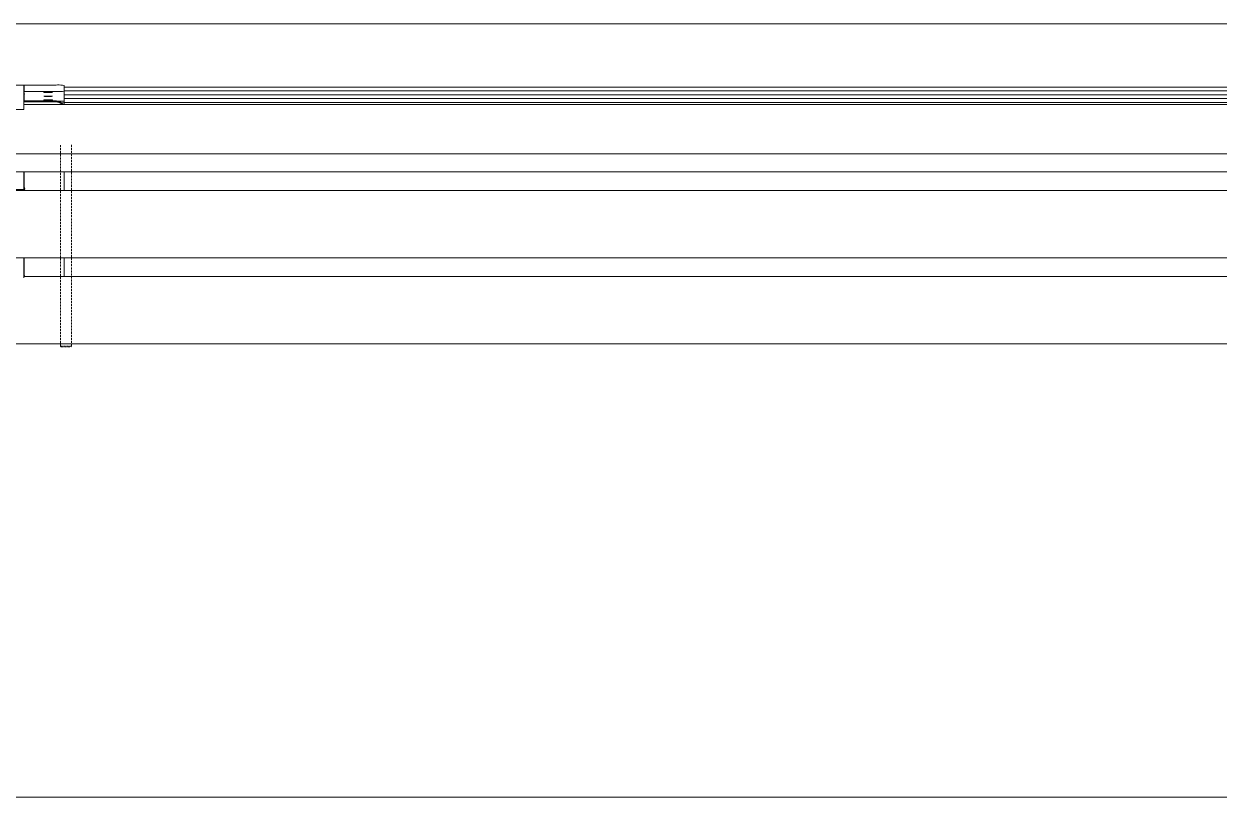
# Model space of a CAD drawing. Header units: millimetres. Extents: x -213 to 4577, y -424 to 2634.
# Drawn here: x 199 to 943, y 2153 to 2634 of the extents above; entities that cross this region are included whole.
import ezdxf

# ---------------------------------------------------------------- set-up
doc = ezdxf.new("R2010")
doc.units = ezdxf.units.MM
doc.linetypes.add('HIDDEN', pattern=[1.905, 1.27, -0.635])
doc.layers.add('ZANO_R', color=7, linetype='Continuous', lineweight=0)
doc.layers.add('ZANO_R_przerywana', color=7, linetype='HIDDEN', lineweight=0)

msp = doc.modelspace()

# ---------------------------------------------------------------- linework, layer by layer
at = {"layer": 'ZANO_R'}
for p, q in [((142.17, 2634.21), (1936.17, 2634.21)), ((189.17, 2596.2), (199.17, 2596.2)), ((199.17, 2596.2), (199.17, 2583.59)), ((199.37, 2596.03), (199.17, 2596.02)), ((219.17, 2596.2), (199.37, 2596.2)), ((199.37, 2596.2), (199.37, 2592.21)), ((220.17, 2596.23), (219.17, 2596.2)), ((221.18, 2596.22), (220.17, 2596.23)), ((222.18, 2596.18), (221.18, 2596.22)), ((223.18, 2596.1), (222.18, 2596.18)), ((224.17, 2595.99), (223.18, 2596.1)), ((224.17, 2592), (224.17, 2595.99)), ((199.37, 2592.03), (199.17, 2592.02)), ((199.17, 2590.79), (199.38, 2590.78)), ((199.37, 2590.16), (199.17, 2590.16)), ((199.37, 2587.8), (199.17, 2587.8)), ((219.17, 2592.21), (199.37, 2592.21)), ((199.37, 2592.21), (199.37, 2592.09)), ((199.37, 2592.09), (199.54, 2592.08)), ((199.54, 2592.04), (199.37, 2592.03)), ((199.37, 2590.72), (199.37, 2590.78)), ((199.46, 2590.72), (199.37, 2590.72)), ((199.37, 2590.72), (199.37, 2586.27)), ((199.38, 2590.78), (199.59, 2590.77)), ((199.54, 2590.73), (199.46, 2590.72)), ((199.54, 2592.08), (199.58, 2592.08)), ((199.58, 2592.04), (199.54, 2592.04)), ((199.58, 2590.73), (199.54, 2590.73)), ((199.58, 2592.08), (199.62, 2592.07)), ((199.62, 2592.05), (199.58, 2592.04)), ((199.6, 2590.74), (199.58, 2590.73)), ((199.59, 2590.77), (199.61, 2590.76)), ((199.63, 2590.74), (199.6, 2590.74)), ((199.61, 2590.76), (199.62, 2590.76)), ((199.62, 2592.07), (199.63, 2592.07)), ((199.63, 2592.05), (199.62, 2592.05)), ((199.62, 2590.76), (199.63, 2590.76)), ((199.63, 2592.07), (199.64, 2592.07)), ((199.64, 2592.05), (199.63, 2592.05)), ((199.63, 2590.76), (199.64, 2590.76)), ((199.64, 2590.74), (199.63, 2590.74)), ((199.64, 2592.07), (199.64, 2592.07)), ((199.64, 2592.07), (199.65, 2592.07)), ((199.65, 2592.05), (199.64, 2592.05)), ((199.64, 2592.05), (199.64, 2592.05)), ((199.64, 2590.76), (199.65, 2590.76)), ((199.65, 2590.74), (199.64, 2590.74)), ((199.65, 2592.07), (199.65, 2592.07)), ((199.65, 2592.07), (199.65, 2592.07)), ((199.65, 2592.07), (199.65, 2592.07)), ((199.65, 2592.07), (199.66, 2592.06)), ((199.66, 2592.05), (199.65, 2592.05)), ((199.65, 2592.05), (199.65, 2592.05)), ((199.65, 2592.05), (199.65, 2592.05)), ((199.65, 2592.05), (199.65, 2592.05)), ((199.65, 2590.76), (199.65, 2590.76)), ((199.65, 2590.76), (199.65, 2590.76)), ((199.65, 2590.76), (199.65, 2590.76)), ((199.65, 2590.76), (199.66, 2590.76)), ((199.66, 2590.74), (199.65, 2590.74)), ((199.65, 2590.74), (199.65, 2590.74)), ((199.65, 2590.74), (199.65, 2590.74)), ((199.66, 2592.06), (199.66, 2592.06)), ((199.66, 2592.06), (199.66, 2592.06)), ((199.66, 2592.06), (199.66, 2592.06)), ((199.66, 2592.06), (199.66, 2592.06)), ((199.66, 2592.06), (199.66, 2592.06)), ((199.66, 2592.06), (199.66, 2592.06)), ((199.66, 2592.06), (199.66, 2592.06)), ((199.66, 2592.06), (199.66, 2592.06)), ((199.66, 2592.06), (199.66, 2592.06)), ((199.66, 2592.06), (199.66, 2592.06)), ((199.66, 2592.06), (199.66, 2592.06)), ((199.66, 2592.06), (199.66, 2592.06)), ((199.66, 2592.06), (199.66, 2592.06)), ((199.66, 2592.06), (199.66, 2592.06)), ((199.66, 2592.06), (199.66, 2592.06)), ((199.66, 2592.06), (199.66, 2592.06)), ((199.66, 2592.06), (199.66, 2592.06)), ((199.66, 2592.06), (199.66, 2592.06)), ((199.66, 2592.06), (199.66, 2592.06)), ((199.66, 2592.06), (199.66, 2592.06)), ((199.66, 2592.06), (199.66, 2592.06)), ((199.66, 2592.06), (199.66, 2592.06)), ((199.66, 2592.06), (199.66, 2592.06)), ((199.66, 2592.06), (199.66, 2592.06)), ((199.66, 2592.06), (199.66, 2592.06)), ((199.66, 2592.06), (199.66, 2592.06)), ((199.66, 2592.06), (199.66, 2592.06)), ((199.66, 2592.06), (199.66, 2592.06)), ((199.66, 2592.06), (199.66, 2592.06)), ((199.66, 2592.06), (199.66, 2592.06)), ((199.66, 2592.06), (199.66, 2592.06)), ((199.66, 2592.06), (199.66, 2592.06)), ((199.66, 2592.06), (199.66, 2592.06)), ((199.66, 2592.06), (199.66, 2592.06)), ((199.66, 2592.06), (199.66, 2592.06)), ((199.66, 2592.06), (199.66, 2592.05)), ((199.66, 2592.05), (199.66, 2592.05)), ((199.66, 2592.05), (199.66, 2592.05)), ((199.66, 2590.76), (199.66, 2590.76)), ((199.66, 2590.76), (199.66, 2590.75)), ((199.66, 2590.75), (199.66, 2590.75)), ((199.66, 2590.75), (199.66, 2590.75)), ((199.66, 2590.75), (199.66, 2590.75)), ((199.66, 2590.75), (199.66, 2590.75)), ((199.66, 2590.75), (199.66, 2590.75)), ((199.66, 2590.75), (199.66, 2590.75)), ((199.66, 2590.75), (199.66, 2590.75)), ((199.66, 2590.75), (199.66, 2590.75)), ((199.66, 2590.75), (199.66, 2590.75)), ((199.66, 2590.75), (199.66, 2590.75)), ((199.66, 2590.75), (199.66, 2590.75)), ((199.66, 2590.75), (199.66, 2590.75)), ((199.66, 2590.75), (199.66, 2590.75)), ((199.66, 2590.75), (199.66, 2590.75)), ((199.66, 2590.75), (199.66, 2590.75)), ((199.66, 2590.75), (199.66, 2590.75)), ((199.66, 2590.75), (199.66, 2590.75)), ((199.66, 2590.75), (199.66, 2590.75)), ((199.66, 2590.75), (199.66, 2590.75)), ((199.66, 2590.75), (199.66, 2590.75)), ((199.66, 2590.75), (199.66, 2590.75)), ((199.66, 2590.75), (199.66, 2590.75)), ((199.66, 2590.75), (199.66, 2590.75)), ((199.66, 2590.75), (199.66, 2590.75)), ((199.66, 2590.75), (199.66, 2590.75)), ((199.66, 2590.75), (199.66, 2590.75)), ((199.66, 2590.75), (199.66, 2590.75)), ((199.66, 2590.75), (199.66, 2590.75)), ((199.66, 2590.75), (199.66, 2590.75)), ((199.66, 2590.75), (199.66, 2590.75)), ((199.66, 2590.75), (199.66, 2590.75)), ((199.66, 2590.75), (199.66, 2590.75)), ((199.66, 2590.75), (199.66, 2590.75)), ((199.66, 2590.75), (199.66, 2590.75)), ((199.66, 2590.75), (199.66, 2590.75)), ((199.66, 2590.75), (199.66, 2590.75)), ((199.66, 2590.75), (199.66, 2590.75)), ((199.66, 2590.75), (199.66, 2590.75)), ((199.66, 2590.75), (199.66, 2590.75)), ((199.66, 2590.75), (199.66, 2590.75)), ((199.66, 2590.75), (199.66, 2590.75)), ((199.66, 2590.75), (199.66, 2590.75)), ((199.66, 2590.75), (199.66, 2590.75)), ((199.66, 2590.75), (199.66, 2590.75)), ((199.66, 2590.75), (199.66, 2590.75)), ((199.66, 2590.75), (199.66, 2590.74)), ((199.66, 2590.74), (199.66, 2590.74)), ((199.66, 2590.74), (199.66, 2590.74)), ((211.47, 2591.61), (211.47, 2591.62)), ((211.47, 2591.62), (211.47, 2591.62)), ((211.47, 2591.62), (211.47, 2591.62)), ((211.47, 2591.62), (211.47, 2591.62)), ((211.47, 2591.62), (211.47, 2591.62)), ((211.47, 2591.62), (211.47, 2591.62)), ((211.47, 2591.62), (211.47, 2591.62)), ((211.47, 2591.62), (211.47, 2591.62)), ((211.47, 2591.62), (211.47, 2591.62)), ((211.47, 2591.62), (211.47, 2591.62)), ((211.47, 2591.62), (211.48, 2591.62)), ((211.48, 2591.61), (211.47, 2591.61)), ((211.47, 2591.61), (211.47, 2591.61)), ((211.47, 2591.61), (211.47, 2591.61)), ((211.47, 2591.61), (211.47, 2591.61)), ((211.47, 2591.61), (211.47, 2591.61)), ((211.47, 2591.61), (211.47, 2591.61)), ((211.47, 2591.61), (211.47, 2591.61)), ((211.47, 2589.25), (211.47, 2589.26)), ((211.47, 2589.26), (211.47, 2589.26)), ((211.47, 2589.26), (211.48, 2589.26)), ((211.48, 2589.25), (211.47, 2589.25)), ((211.47, 2589.25), (211.47, 2589.25)), ((211.47, 2589.25), (211.47, 2589.25)), ((211.47, 2589.25), (211.47, 2589.25)), ((211.47, 2589.25), (211.47, 2589.25)), ((211.47, 2589.25), (211.47, 2589.25)), ((211.47, 2589.25), (211.47, 2589.25)), ((211.47, 2589.25), (211.47, 2589.25)), ((211.47, 2589.25), (211.47, 2589.25)), ((211.47, 2589.25), (211.47, 2589.25)), ((211.47, 2589.25), (211.47, 2589.25)), ((211.47, 2589.25), (211.47, 2589.25)), ((211.47, 2589.25), (211.47, 2589.25)), ((211.47, 2589.25), (211.47, 2589.25)), ((211.47, 2589.25), (211.47, 2589.25)), ((211.48, 2591.62), (211.48, 2591.63)), ((211.48, 2591.63), (211.48, 2591.63)), ((211.48, 2591.63), (211.48, 2591.63)), ((211.48, 2591.63), (211.49, 2591.63)), ((211.48, 2591.62), (211.48, 2591.62)), ((211.48, 2591.62), (211.48, 2591.62)), ((211.48, 2591.62), (211.48, 2591.62)), ((211.48, 2591.62), (211.48, 2591.62)), ((211.48, 2591.62), (211.48, 2591.62)), ((211.48, 2591.6), (211.48, 2591.61)), ((211.48, 2591.61), (211.48, 2591.61)), ((211.48, 2591.61), (211.48, 2591.61)), ((211.48, 2591.61), (211.48, 2591.61)), ((211.48, 2591.61), (211.48, 2591.61)), ((211.48, 2591.61), (211.48, 2591.61)), ((211.48, 2591.61), (211.48, 2591.61)), ((211.48, 2591.61), (211.48, 2591.61)), ((211.49, 2591.6), (211.48, 2591.6)), ((211.48, 2589.26), (211.48, 2589.26)), ((211.48, 2589.26), (211.48, 2589.26)), ((211.48, 2589.26), (211.48, 2589.26)), ((211.48, 2589.26), (211.48, 2589.26)), ((211.48, 2589.26), (211.48, 2589.26)), ((211.48, 2589.26), (211.48, 2589.26)), ((211.48, 2589.26), (211.48, 2589.26)), ((211.48, 2589.26), (211.48, 2589.26)), ((211.48, 2589.26), (211.49, 2589.26)), ((211.48, 2589.24), (211.48, 2589.25)), ((211.49, 2589.24), (211.48, 2589.24)), ((211.48, 2589.24), (211.48, 2589.24)), ((211.48, 2589.24), (211.48, 2589.24)), ((211.48, 2589.24), (211.48, 2589.24)), ((211.48, 2589.24), (211.48, 2589.24)), ((211.48, 2589.24), (211.48, 2589.24)), ((211.48, 2589.24), (211.48, 2589.24)), ((211.48, 2589.24), (211.48, 2589.24)), ((211.49, 2591.63), (211.49, 2591.63)), ((211.49, 2591.63), (211.49, 2591.63)), ((211.49, 2591.63), (211.49, 2591.63)), ((211.49, 2591.63), (211.5, 2591.63)), ((211.5, 2591.6), (211.49, 2591.6)), ((211.49, 2591.6), (211.49, 2591.6)), ((211.49, 2591.6), (211.49, 2591.6)), ((211.49, 2591.6), (211.49, 2591.6)), ((211.49, 2589.26), (211.49, 2589.27)), ((211.49, 2589.27), (211.5, 2589.27)), ((211.49, 2589.26), (211.49, 2589.26)), ((211.49, 2589.26), (211.49, 2589.26)), ((211.5, 2589.24), (211.49, 2589.24)), ((211.49, 2589.24), (211.49, 2589.24)), ((211.49, 2589.24), (211.49, 2589.24)), ((211.49, 2589.24), (211.49, 2589.24)), ((211.5, 2591.63), (211.5, 2591.63)), ((211.5, 2591.63), (211.51, 2591.63)), ((211.51, 2591.6), (211.5, 2591.6)), ((211.5, 2591.6), (211.5, 2591.6)), ((211.5, 2589.27), (211.5, 2589.27)), ((211.5, 2589.27), (211.51, 2589.27)), ((211.5, 2589.23), (211.5, 2589.24)), ((211.51, 2589.23), (211.5, 2589.23)), ((211.51, 2591.63), (211.52, 2591.64)), ((211.52, 2591.6), (211.51, 2591.6)), ((211.51, 2589.27), (211.52, 2589.27)), ((211.52, 2589.23), (211.51, 2589.23)), ((211.52, 2591.64), (211.53, 2591.64)), ((211.53, 2591.59), (211.52, 2591.6)), ((211.52, 2589.27), (211.53, 2589.27)), ((211.53, 2589.23), (211.52, 2589.23)), ((211.53, 2591.64), (211.54, 2591.64)), ((211.54, 2591.59), (211.53, 2591.59)), ((211.53, 2589.27), (211.54, 2589.28)), ((211.54, 2589.23), (211.53, 2589.23)), ((211.54, 2591.64), (211.58, 2591.65)), ((211.58, 2591.58), (211.54, 2591.59)), ((211.54, 2589.28), (211.58, 2589.28)), ((211.58, 2589.22), (211.54, 2589.23)), ((211.58, 2591.65), (211.62, 2591.65)), ((211.62, 2591.58), (211.58, 2591.58)), ((211.58, 2589.28), (211.62, 2589.29)), ((211.62, 2589.21), (211.58, 2589.22)), ((211.62, 2591.65), (211.66, 2591.66)), ((211.66, 2591.57), (211.62, 2591.58)), ((211.62, 2589.29), (211.66, 2589.29)), ((211.66, 2589.21), (211.62, 2589.21)), ((211.66, 2591.66), (211.77, 2591.67)), ((211.77, 2591.56), (211.66, 2591.57)), ((211.66, 2589.29), (211.77, 2589.3)), ((211.77, 2589.2), (211.66, 2589.21)), ((211.77, 2591.67), (211.91, 2591.68)), ((211.91, 2591.55), (211.77, 2591.56)), ((211.77, 2589.3), (211.91, 2589.31)), ((211.91, 2589.19), (211.77, 2589.2)), ((211.91, 2591.68), (212.26, 2591.7)), ((212.26, 2591.54), (211.91, 2591.55)), ((211.91, 2589.31), (212.26, 2589.33)), ((212.26, 2589.17), (211.91, 2589.19)), ((212.26, 2591.7), (213.18, 2591.72)), ((213.18, 2591.51), (212.26, 2591.54)), ((212.26, 2589.33), (213.18, 2589.36)), ((213.18, 2589.15), (212.26, 2589.17)), ((213.18, 2591.72), (214.17, 2591.73)), ((214.17, 2591.5), (213.18, 2591.51)), ((213.18, 2589.36), (214.17, 2589.37)), ((214.17, 2589.14), (213.18, 2589.15)), ((214.17, 2591.73), (215.17, 2591.72)), ((215.17, 2591.51), (214.17, 2591.5)), ((214.17, 2589.37), (215.17, 2589.36)), ((215.17, 2589.15), (214.17, 2589.14)), ((215.17, 2591.72), (216.08, 2591.7)), ((216.08, 2591.54), (215.17, 2591.51)), ((215.17, 2589.36), (216.08, 2589.33)), ((216.08, 2589.17), (215.17, 2589.15)), ((216.08, 2591.7), (216.43, 2591.68)), ((216.43, 2591.55), (216.08, 2591.54)), ((216.08, 2589.33), (216.43, 2589.31)), ((216.43, 2589.19), (216.08, 2589.17)), ((216.43, 2591.68), (216.57, 2591.67)), ((216.57, 2591.56), (216.43, 2591.55)), ((216.43, 2589.31), (216.57, 2589.3)), ((216.57, 2589.2), (216.43, 2589.19)), ((216.57, 2591.67), (216.68, 2591.66)), ((216.68, 2591.57), (216.57, 2591.56)), ((216.57, 2589.3), (216.68, 2589.29)), ((216.68, 2589.21), (216.57, 2589.2)), ((216.68, 2591.66), (216.73, 2591.65)), ((216.73, 2591.58), (216.68, 2591.57)), ((216.68, 2589.29), (216.73, 2589.29)), ((216.73, 2589.21), (216.68, 2589.21)), ((216.73, 2591.65), (216.77, 2591.65)), ((216.77, 2591.58), (216.73, 2591.58)), ((216.73, 2589.29), (216.77, 2589.28)), ((216.77, 2589.22), (216.73, 2589.21)), ((216.77, 2591.65), (216.8, 2591.64)), ((216.8, 2591.59), (216.77, 2591.58)), ((216.77, 2589.28), (216.8, 2589.28)), ((216.8, 2589.23), (216.77, 2589.22)), ((216.8, 2591.64), (216.81, 2591.64)), ((216.81, 2591.59), (216.8, 2591.59)), ((216.8, 2589.28), (216.81, 2589.27)), ((216.81, 2589.23), (216.8, 2589.23)), ((216.81, 2591.64), (216.83, 2591.64)), ((216.83, 2591.6), (216.81, 2591.59)), ((216.81, 2589.27), (216.83, 2589.27)), ((216.83, 2589.23), (216.81, 2589.23)), ((216.83, 2591.64), (216.84, 2591.63)), ((216.84, 2591.6), (216.83, 2591.6)), ((216.83, 2589.27), (216.84, 2589.27)), ((216.84, 2589.23), (216.83, 2589.23)), ((216.84, 2591.63), (216.84, 2591.63)), ((216.84, 2591.63), (216.85, 2591.63)), ((216.85, 2591.6), (216.84, 2591.6)), ((216.84, 2591.6), (216.84, 2591.6)), ((216.84, 2589.27), (216.84, 2589.27)), ((216.84, 2589.27), (216.85, 2589.27)), ((216.85, 2589.24), (216.84, 2589.23)), ((216.84, 2589.23), (216.84, 2589.23)), ((216.85, 2591.63), (216.85, 2591.63)), ((216.85, 2591.63), (216.85, 2591.63)), ((216.85, 2591.63), (216.86, 2591.63)), ((216.86, 2591.6), (216.85, 2591.6)), ((216.85, 2591.6), (216.85, 2591.6)), ((216.85, 2591.6), (216.85, 2591.6)), ((216.85, 2589.27), (216.85, 2589.27)), ((216.85, 2589.27), (216.85, 2589.26)), ((216.85, 2589.26), (216.86, 2589.26)), ((216.86, 2589.24), (216.85, 2589.24)), ((216.85, 2589.24), (216.85, 2589.24)), ((216.85, 2589.24), (216.85, 2589.24)), ((216.86, 2591.63), (216.86, 2591.63)), ((216.86, 2591.63), (216.86, 2591.63)), ((216.86, 2591.63), (216.86, 2591.63)), ((216.86, 2591.63), (216.86, 2591.63)), ((216.86, 2591.63), (216.86, 2591.62)), ((216.86, 2591.62), (216.86, 2591.62)), ((216.86, 2591.62), (216.87, 2591.62)), ((216.87, 2591.61), (216.86, 2591.61)), ((216.86, 2591.61), (216.86, 2591.61)), ((216.86, 2591.61), (216.86, 2591.61)), ((216.86, 2591.61), (216.86, 2591.61)), ((216.86, 2591.61), (216.86, 2591.6)), ((216.86, 2591.6), (216.86, 2591.6)), ((216.86, 2591.6), (216.86, 2591.6)), ((216.86, 2589.26), (216.86, 2589.26)), ((216.86, 2589.26), (216.86, 2589.26)), ((216.86, 2589.26), (216.86, 2589.26)), ((216.86, 2589.26), (216.86, 2589.26)), ((216.86, 2589.26), (216.86, 2589.26)), ((216.86, 2589.26), (216.86, 2589.26)), ((216.86, 2589.26), (216.87, 2589.26)), ((216.87, 2589.24), (216.86, 2589.24)), ((216.86, 2589.24), (216.86, 2589.24)), ((216.86, 2589.24), (216.86, 2589.24)), ((216.86, 2589.24), (216.86, 2589.24)), ((216.86, 2589.24), (216.86, 2589.24)), ((216.86, 2589.24), (216.86, 2589.24)), ((216.86, 2589.24), (216.86, 2589.24)), ((216.87, 2591.62), (216.87, 2591.62)), ((216.87, 2591.62), (216.87, 2591.62)), ((216.87, 2591.62), (216.87, 2591.62)), ((216.87, 2591.62), (216.87, 2591.62)), ((216.87, 2591.62), (216.87, 2591.62)), ((216.87, 2591.62), (216.87, 2591.62)), ((216.87, 2591.62), (216.87, 2591.62)), ((216.87, 2591.62), (216.87, 2591.62)), ((216.87, 2591.62), (216.87, 2591.62)), ((216.87, 2591.62), (216.87, 2591.62)), ((216.87, 2591.62), (216.87, 2591.62)), ((216.87, 2591.62), (216.87, 2591.62)), ((216.87, 2591.62), (216.87, 2591.62)), ((216.87, 2591.62), (216.87, 2591.61)), ((216.87, 2591.61), (216.87, 2591.61)), ((216.87, 2591.61), (216.87, 2591.61)), ((216.87, 2591.61), (216.87, 2591.61)), ((216.87, 2591.61), (216.87, 2591.61)), ((216.87, 2591.61), (216.87, 2591.61)), ((216.87, 2591.61), (216.87, 2591.61)), ((216.87, 2591.61), (216.87, 2591.61)), ((216.87, 2591.61), (216.87, 2591.61)), ((216.87, 2591.61), (216.87, 2591.61)), ((216.87, 2591.61), (216.87, 2591.61)), ((216.87, 2589.26), (216.87, 2589.26)), ((216.87, 2589.26), (216.87, 2589.26)), ((216.87, 2589.26), (216.87, 2589.26)), ((216.87, 2589.26), (216.87, 2589.26)), ((216.87, 2589.26), (216.87, 2589.26)), ((216.87, 2589.26), (216.87, 2589.25)), ((216.87, 2589.25), (216.87, 2589.25)), ((216.87, 2589.25), (216.87, 2589.25)), ((216.87, 2589.25), (216.87, 2589.25)), ((216.87, 2589.25), (216.87, 2589.25)), ((216.87, 2589.25), (216.87, 2589.25)), ((216.87, 2589.25), (216.87, 2589.25)), ((216.87, 2589.25), (216.87, 2589.25)), ((216.87, 2589.25), (216.87, 2589.25)), ((216.87, 2589.25), (216.87, 2589.25)), ((216.87, 2589.25), (216.87, 2589.25)), ((216.87, 2589.25), (216.87, 2589.25)), ((216.87, 2589.25), (216.87, 2589.25)), ((216.87, 2589.25), (216.87, 2589.25)), ((216.87, 2589.25), (216.87, 2589.25)), ((216.87, 2589.25), (216.87, 2589.25)), ((216.87, 2589.25), (216.87, 2589.24)), ((216.87, 2589.24), (216.87, 2589.24)), ((216.87, 2589.24), (216.87, 2589.24)), ((220.17, 2592.23), (219.17, 2592.21)), ((221.18, 2592.22), (220.17, 2592.23)), ((222.18, 2592.18), (221.18, 2592.22)), ((223.18, 2592.11), (222.18, 2592.18)), ((224.17, 2592), (223.18, 2592.11)), ((1009.17, 2594.89), (224.17, 2594.89)), ((1009.17, 2592.53), (224.17, 2592.53)), ((224.17, 2586.12), (224.17, 2592)), ((1009.17, 2590.16), (224.17, 2590.16)), ((1009.17, 2587.8), (224.17, 2587.8)), ((189.17, 2580.98), (199.17, 2580.98)), ((199.37, 2586.99), (199.17, 2586.98)), ((199.17, 2586.27), (219.17, 2586.27)), ((199.17, 2585.74), (219.17, 2585.74)), ((199.17, 2584.18), (1034.17, 2584.18)), ((199.17, 2583.59), (199.17, 2580.98)), ((211.47, 2586.88), (211.47, 2586.89)), ((211.47, 2586.89), (211.47, 2586.89)), ((211.47, 2586.89), (211.47, 2586.89)), ((211.47, 2586.89), (211.47, 2586.89)), ((211.47, 2586.89), (211.47, 2586.89)), ((211.47, 2586.89), (211.47, 2586.89)), ((211.47, 2586.89), (211.47, 2586.89)), ((211.47, 2586.89), (211.47, 2586.89)), ((211.47, 2586.89), (211.47, 2586.89)), ((211.47, 2586.89), (211.47, 2586.89)), ((211.47, 2586.89), (211.47, 2586.89)), ((211.47, 2586.89), (211.48, 2586.89)), ((211.48, 2586.88), (211.47, 2586.88)), ((211.47, 2586.88), (211.47, 2586.88)), ((211.47, 2586.88), (211.47, 2586.88)), ((211.47, 2586.88), (211.47, 2586.88)), ((211.47, 2586.88), (211.47, 2586.88)), ((211.47, 2586.88), (211.47, 2586.88)), ((211.48, 2586.89), (211.48, 2586.9)), ((211.48, 2586.9), (211.48, 2586.9)), ((211.48, 2586.9), (211.48, 2586.9)), ((211.48, 2586.9), (211.48, 2586.9)), ((211.48, 2586.9), (211.49, 2586.9)), ((211.48, 2586.89), (211.48, 2586.89)), ((211.48, 2586.89), (211.48, 2586.89)), ((211.48, 2586.89), (211.48, 2586.89)), ((211.48, 2586.89), (211.48, 2586.89)), ((211.49, 2586.87), (211.48, 2586.88)), ((211.48, 2586.88), (211.48, 2586.88)), ((211.48, 2586.88), (211.48, 2586.88)), ((211.48, 2586.88), (211.48, 2586.88)), ((211.48, 2586.88), (211.48, 2586.88)), ((211.48, 2586.88), (211.48, 2586.88)), ((211.48, 2586.88), (211.48, 2586.88)), ((211.48, 2586.88), (211.48, 2586.88)), ((211.48, 2586.88), (211.48, 2586.88)), ((211.49, 2586.9), (211.49, 2586.9)), ((211.49, 2586.9), (211.49, 2586.9)), ((211.49, 2586.9), (211.49, 2586.9)), ((211.49, 2586.9), (211.5, 2586.9)), ((211.5, 2586.87), (211.49, 2586.87)), ((211.49, 2586.87), (211.49, 2586.87)), ((211.49, 2586.87), (211.49, 2586.87)), ((211.49, 2586.87), (211.49, 2586.87)), ((211.5, 2586.9), (211.5, 2586.9)), ((211.5, 2586.9), (211.51, 2586.9)), ((211.51, 2586.87), (211.5, 2586.87)), ((211.5, 2586.87), (211.5, 2586.87)), ((211.51, 2586.9), (211.52, 2586.91)), ((211.52, 2586.87), (211.51, 2586.87)), ((211.52, 2586.91), (211.53, 2586.91)), ((211.53, 2586.86), (211.52, 2586.87)), ((211.53, 2586.91), (211.54, 2586.91)), ((211.54, 2586.86), (211.53, 2586.86)), ((211.54, 2586.91), (211.58, 2586.92)), ((211.58, 2586.85), (211.54, 2586.86)), ((211.58, 2586.92), (211.62, 2586.92)), ((211.62, 2586.85), (211.58, 2586.85)), ((211.62, 2586.92), (211.66, 2586.93)), ((211.66, 2586.84), (211.62, 2586.85)), ((211.66, 2586.93), (211.77, 2586.94)), ((211.77, 2586.83), (211.66, 2586.84)), ((211.77, 2586.94), (211.91, 2586.95)), ((211.91, 2586.82), (211.77, 2586.83)), ((211.91, 2586.95), (212.26, 2586.97)), ((212.26, 2586.81), (211.91, 2586.82)), ((212.26, 2586.97), (213.18, 2586.99)), ((213.18, 2586.78), (212.26, 2586.81)), ((213.18, 2586.99), (214.17, 2587)), ((214.17, 2586.77), (213.18, 2586.78)), ((214.17, 2587), (215.17, 2586.99)), ((215.17, 2586.78), (214.17, 2586.77)), ((215.17, 2586.99), (216.08, 2586.97)), ((216.08, 2586.81), (215.17, 2586.78)), ((216.08, 2586.97), (216.43, 2586.95)), ((216.43, 2586.82), (216.08, 2586.81)), ((216.43, 2586.95), (216.57, 2586.94)), ((216.57, 2586.83), (216.43, 2586.82)), ((216.57, 2586.94), (216.68, 2586.93)), ((216.68, 2586.84), (216.57, 2586.83)), ((216.68, 2586.93), (216.73, 2586.92)), ((216.73, 2586.85), (216.68, 2586.84)), ((216.73, 2586.92), (216.77, 2586.92)), ((216.77, 2586.85), (216.73, 2586.85)), ((216.77, 2586.92), (216.8, 2586.91)), ((216.8, 2586.86), (216.77, 2586.85)), ((216.8, 2586.91), (216.81, 2586.91)), ((216.81, 2586.86), (216.8, 2586.86)), ((216.81, 2586.91), (216.83, 2586.91)), ((216.83, 2586.87), (216.81, 2586.86)), ((216.83, 2586.91), (216.84, 2586.9)), ((216.84, 2586.87), (216.83, 2586.87)), ((216.84, 2586.9), (216.84, 2586.9)), ((216.84, 2586.9), (216.85, 2586.9)), ((216.85, 2586.87), (216.84, 2586.87)), ((216.84, 2586.87), (216.84, 2586.87)), ((216.85, 2586.9), (216.85, 2586.9)), ((216.85, 2586.9), (216.85, 2586.9)), ((216.85, 2586.9), (216.86, 2586.9)), ((216.86, 2586.87), (216.85, 2586.87)), ((216.85, 2586.87), (216.85, 2586.87)), ((216.85, 2586.87), (216.85, 2586.87)), ((216.86, 2586.9), (216.86, 2586.9)), ((216.86, 2586.9), (216.86, 2586.9)), ((216.86, 2586.9), (216.86, 2586.9)), ((216.86, 2586.9), (216.86, 2586.9)), ((216.86, 2586.9), (216.86, 2586.9)), ((216.86, 2586.9), (216.86, 2586.89)), ((216.86, 2586.89), (216.87, 2586.89)), ((216.87, 2586.88), (216.86, 2586.88)), ((216.86, 2586.88), (216.86, 2586.88)), ((216.86, 2586.88), (216.86, 2586.88)), ((216.86, 2586.88), (216.86, 2586.88)), ((216.86, 2586.88), (216.86, 2586.88)), ((216.86, 2586.88), (216.86, 2586.87)), ((216.86, 2586.87), (216.86, 2586.87)), ((216.87, 2586.89), (216.87, 2586.89)), ((216.87, 2586.89), (216.87, 2586.89)), ((216.87, 2586.89), (216.87, 2586.89)), ((216.87, 2586.89), (216.87, 2586.89)), ((216.87, 2586.89), (216.87, 2586.89)), ((216.87, 2586.89), (216.87, 2586.89)), ((216.87, 2586.89), (216.87, 2586.89)), ((216.87, 2586.89), (216.87, 2586.89)), ((216.87, 2586.89), (216.87, 2586.89)), ((216.87, 2586.89), (216.87, 2586.89)), ((216.87, 2586.89), (216.87, 2586.89)), ((216.87, 2586.89), (216.87, 2586.89)), ((216.87, 2586.89), (216.87, 2586.89)), ((216.87, 2586.89), (216.87, 2586.89)), ((216.87, 2586.89), (216.87, 2586.88)), ((216.87, 2586.88), (216.87, 2586.88)), ((216.87, 2586.88), (216.87, 2586.88)), ((216.87, 2586.88), (216.87, 2586.88)), ((216.87, 2586.88), (216.87, 2586.88)), ((216.87, 2586.88), (216.87, 2586.88)), ((216.87, 2586.88), (216.87, 2586.88)), ((216.87, 2586.88), (216.87, 2586.88)), ((216.87, 2586.88), (216.87, 2586.88)), ((216.87, 2586.88), (216.87, 2586.88)), ((219.17, 2586.27), (219.34, 2586.27)), ((219.17, 2585.74), (219.34, 2585.74)), ((219.34, 2586.27), (219.51, 2586.26)), ((219.34, 2585.74), (219.51, 2585.73)), ((219.51, 2586.26), (219.68, 2586.25)), ((219.51, 2585.73), (219.68, 2585.72)), ((219.68, 2586.25), (219.85, 2586.23)), ((219.68, 2585.72), (219.85, 2585.7)), ((219.85, 2586.23), (220.02, 2586.2)), ((219.85, 2585.7), (220.02, 2585.67)), ((220.02, 2586.2), (220.19, 2586.17)), ((220.02, 2585.67), (220.18, 2585.64)), ((220.18, 2585.64), (220.35, 2585.6)), ((220.19, 2586.17), (220.35, 2586.14)), ((220.35, 2586.14), (220.52, 2586.09)), ((220.35, 2585.6), (220.51, 2585.56)), ((220.51, 2585.56), (220.68, 2585.51)), ((220.52, 2586.09), (220.68, 2586.04)), ((220.56, 2586.08), (224.17, 2586.12)), ((220.68, 2586.04), (220.84, 2585.99)), ((220.68, 2585.51), (220.84, 2585.46)), ((220.84, 2585.99), (221, 2585.93)), ((220.84, 2585.46), (221, 2585.4)), ((221, 2585.93), (221.16, 2585.87)), ((221, 2585.4), (221.15, 2585.34)), ((221.15, 2585.34), (221.31, 2585.27)), ((221.16, 2585.87), (221.31, 2585.8)), ((221.31, 2585.8), (221.47, 2585.72)), ((221.31, 2585.27), (221.46, 2585.19)), ((221.46, 2585.19), (221.61, 2585.11)), ((221.47, 2585.72), (221.62, 2585.64)), ((221.61, 2585.11), (221.76, 2585.03)), ((221.62, 2585.64), (221.76, 2585.56)), ((221.76, 2585.56), (221.91, 2585.47)), ((221.76, 2585.03), (221.9, 2584.94)), ((221.9, 2584.94), (222.04, 2584.84)), ((221.91, 2585.47), (222.05, 2585.37)), ((222.04, 2584.84), (222.18, 2584.74)), ((222.05, 2585.37), (222.19, 2585.27)), ((222.18, 2584.74), (222.32, 2584.64)), ((222.19, 2585.27), (222.32, 2585.17)), ((222.32, 2585.17), (222.45, 2585.06)), ((222.32, 2584.64), (222.45, 2584.53)), ((224.17, 2585.06), (222.43, 2585.07)), ((222.45, 2585.06), (222.58, 2584.94)), ((222.45, 2584.53), (222.57, 2584.42)), ((222.57, 2584.42), (222.7, 2584.3)), ((222.58, 2584.94), (222.7, 2584.83)), ((222.7, 2584.83), (222.82, 2584.71)), ((222.7, 2584.3), (222.82, 2584.18)), ((222.82, 2584.71), (222.94, 2584.58)), ((222.94, 2584.58), (223.05, 2584.45)), ((223.05, 2584.45), (223.15, 2584.32)), ((223.15, 2584.32), (223.25, 2584.18)), ((224.17, 2585.06), (224.17, 2586.12)), ((1009.17, 2585.43), (224.17, 2585.43)), ((224.17, 2584.18), (224.17, 2585.06)), ((139.17, 2553.33), (1939.17, 2553.33)), ((1936.17, 2542.21), (142.17, 2542.21)), ((199.17, 2542.21), (199.17, 2541.36)), ((199.17, 2541.36), (199.17, 2533.83)), ((199.37, 2532.43), (199.37, 2542.21)), ((224.17, 2542.21), (224.17, 2530.66)), ((142.17, 2530.66), (1936.17, 2530.66)), ((189.17, 2531.23), (199.17, 2531.23)), ((199.19, 2530.89), (199.16, 2530.87)), ((199.17, 2533.83), (199.17, 2531.23)), ((199.17, 2531.41), (199.2, 2531.43)), ((199.22, 2530.91), (199.19, 2530.89)), ((199.2, 2531.43), (199.23, 2531.45)), ((199.25, 2530.93), (199.22, 2530.91)), ((199.23, 2531.45), (199.26, 2531.47)), ((199.27, 2530.95), (199.25, 2530.93)), ((199.26, 2531.47), (199.28, 2531.49)), ((199.3, 2530.97), (199.27, 2530.95)), ((199.28, 2531.49), (199.31, 2531.51)), ((199.33, 2530.99), (199.3, 2530.97)), ((199.31, 2531.51), (199.33, 2531.53)), ((199.33, 2531.53), (199.36, 2531.55)), ((199.35, 2531.01), (199.33, 2530.99)), ((199.38, 2531.04), (199.35, 2531.01)), ((199.36, 2531.55), (199.38, 2531.57)), ((199.37, 2532.43), (199.4, 2532.41)), ((199.38, 2531.57), (199.4, 2531.6)), ((199.4, 2531.06), (199.38, 2531.04)), ((199.4, 2532.41), (199.42, 2532.38)), ((199.4, 2531.6), (199.43, 2531.62)), ((199.42, 2531.09), (199.4, 2531.06)), ((199.42, 2532.38), (199.44, 2532.36)), ((199.45, 2531.11), (199.42, 2531.09)), ((199.43, 2531.62), (199.45, 2531.65)), ((199.44, 2532.36), (199.46, 2532.33)), ((199.45, 2531.65), (199.47, 2531.67)), ((199.47, 2531.14), (199.45, 2531.11)), ((199.46, 2532.33), (199.48, 2532.3)), ((199.47, 2531.67), (199.49, 2531.7)), ((199.49, 2531.17), (199.47, 2531.14)), ((199.48, 2532.3), (199.5, 2532.27)), ((199.49, 2531.7), (199.51, 2531.73)), ((199.51, 2531.2), (199.49, 2531.17)), ((199.5, 2532.27), (199.52, 2532.25)), ((199.51, 2531.73), (199.52, 2531.76)), ((199.53, 2531.23), (199.51, 2531.2)), ((199.52, 2532.25), (199.54, 2532.22)), ((199.52, 2531.76), (199.54, 2531.79)), ((199.54, 2531.26), (199.53, 2531.23)), ((199.54, 2532.22), (199.55, 2532.19)), ((199.54, 2531.79), (199.56, 2531.82)), ((199.56, 2531.29), (199.54, 2531.26)), ((199.55, 2532.19), (199.57, 2532.15)), ((199.56, 2531.82), (199.57, 2531.84)), ((199.57, 2531.32), (199.56, 2531.29)), ((199.57, 2532.15), (199.58, 2532.12)), ((199.57, 2531.84), (199.58, 2531.88)), ((199.59, 2531.35), (199.57, 2531.32)), ((199.58, 2532.12), (199.6, 2532.09)), ((199.58, 2531.88), (199.6, 2531.91)), ((199.6, 2531.38), (199.59, 2531.35)), ((199.6, 2532.09), (199.61, 2532.06)), ((199.6, 2531.91), (199.61, 2531.94)), ((199.61, 2531.42), (199.6, 2531.38)), ((199.61, 2532.06), (199.62, 2532.03)), ((199.61, 2531.94), (199.62, 2531.97)), ((199.62, 2531.45), (199.61, 2531.42)), ((199.62, 2532.03), (199.63, 2531.99)), ((199.62, 2531.97), (199.63, 2532)), ((199.63, 2531.48), (199.62, 2531.45)), ((199.63, 2531.99), (199.64, 2531.96)), ((199.64, 2531.52), (199.63, 2531.48)), ((199.64, 2531.96), (199.64, 2531.93)), ((199.64, 2531.93), (199.65, 2531.89)), ((199.65, 2531.55), (199.64, 2531.52)), ((199.65, 2531.89), (199.66, 2531.86)), ((199.66, 2531.62), (199.65, 2531.58)), ((199.65, 2531.58), (199.65, 2531.55)), ((199.66, 2531.86), (199.66, 2531.82)), ((199.66, 2531.82), (199.66, 2531.79)), ((199.66, 2531.79), (199.66, 2531.75)), ((199.66, 2531.75), (199.66, 2531.72)), ((199.66, 2531.72), (199.66, 2531.69)), ((199.66, 2531.69), (199.66, 2531.65)), ((199.66, 2531.65), (199.66, 2531.62)), ((1936.17, 2488.69), (142.17, 2488.69)), ((199.17, 2488.69), (199.17, 2488.24)), ((199.17, 2488.24), (199.17, 2478.33)), ((199.37, 2477.82), (199.37, 2488.69)), ((224.17, 2488.69), (224.17, 2477.14)), ((199.17, 2478.33), (199.17, 2476.27)), ((199.17, 2477.14), (1034.17, 2477.14)), ((199.37, 2477.82), (199.4, 2477.8)), ((199.4, 2477.8), (199.42, 2477.78)), ((199.42, 2477.78), (199.44, 2477.75)), ((199.44, 2477.75), (199.46, 2477.72)), ((199.46, 2477.72), (199.48, 2477.7)), ((199.48, 2477.7), (199.5, 2477.67)), ((199.5, 2477.67), (199.52, 2477.64)), ((199.52, 2477.64), (199.53, 2477.61)), ((199.52, 2477.14), (199.63, 2477.39)), ((199.53, 2477.61), (199.55, 2477.59)), ((199.55, 2477.59), (199.56, 2477.56)), ((199.56, 2477.56), (199.58, 2477.53)), ((199.58, 2477.53), (199.59, 2477.5)), ((199.59, 2477.5), (199.6, 2477.46)), ((199.6, 2477.46), (199.61, 2477.43)), ((199.61, 2477.43), (199.62, 2477.4)), ((199.62, 2477.4), (199.63, 2477.37)), ((199.63, 2477.37), (199.64, 2477.34)), ((199.64, 2477.34), (199.65, 2477.3)), ((199.65, 2477.3), (199.65, 2477.27)), ((199.65, 2477.27), (199.66, 2477.24)), ((199.66, 2477.24), (199.66, 2477.21)), ((199.66, 2477.21), (199.66, 2477.17)), ((199.66, 2477.17), (199.66, 2477.14)), ((1936.17, 2435.17), (142.17, 2435.17))]:
    msp.add_line(p, q, dxfattribs=at)
msp.add_lwpolyline([(18.92, 2553.33), (2042.92, 2553.33), (2042.92, 2153.33), (18.92, 2153.33)], close=True, dxfattribs=at)
msp.add_lwpolyline([(-213.33, 2153.33), (4577.11, 2153.33)], dxfattribs=at)
at = {"layer": 'ZANO_R_przerywana'}
for p, q in [((221.87, 2433.71), (221.87, 2559.01)), ((228.87, 2559.01), (228.87, 2433.71)), ((222.17, 2433.71), (221.87, 2433.71)), ((222.31, 2433.27), (221.87, 2433.71)), ((228.87, 2433.71), (222.17, 2433.71)), ((222.31, 2433.27), (222.31, 2433.27)), ((222.31, 2433.27), (222.31, 2433.27)), ((222.31, 2433.27), (222.31, 2433.27)), ((222.31, 2433.27), (222.31, 2433.27)), ((222.31, 2433.27), (222.31, 2433.27)), ((222.31, 2433.27), (222.32, 2433.27)), ((222.32, 2433.27), (222.38, 2433.27)), ((222.38, 2433.27), (222.57, 2433.27)), ((222.57, 2433.27), (228.43, 2433.27)), ((228.87, 2433.71), (228.43, 2433.27)), ((228.87, 2433.71), (228.87, 2433.71)), ((228.87, 2433.71), (228.87, 2433.71))]:
    msp.add_line(p, q, dxfattribs=at)

doc.saveas('drawing.dxf')
